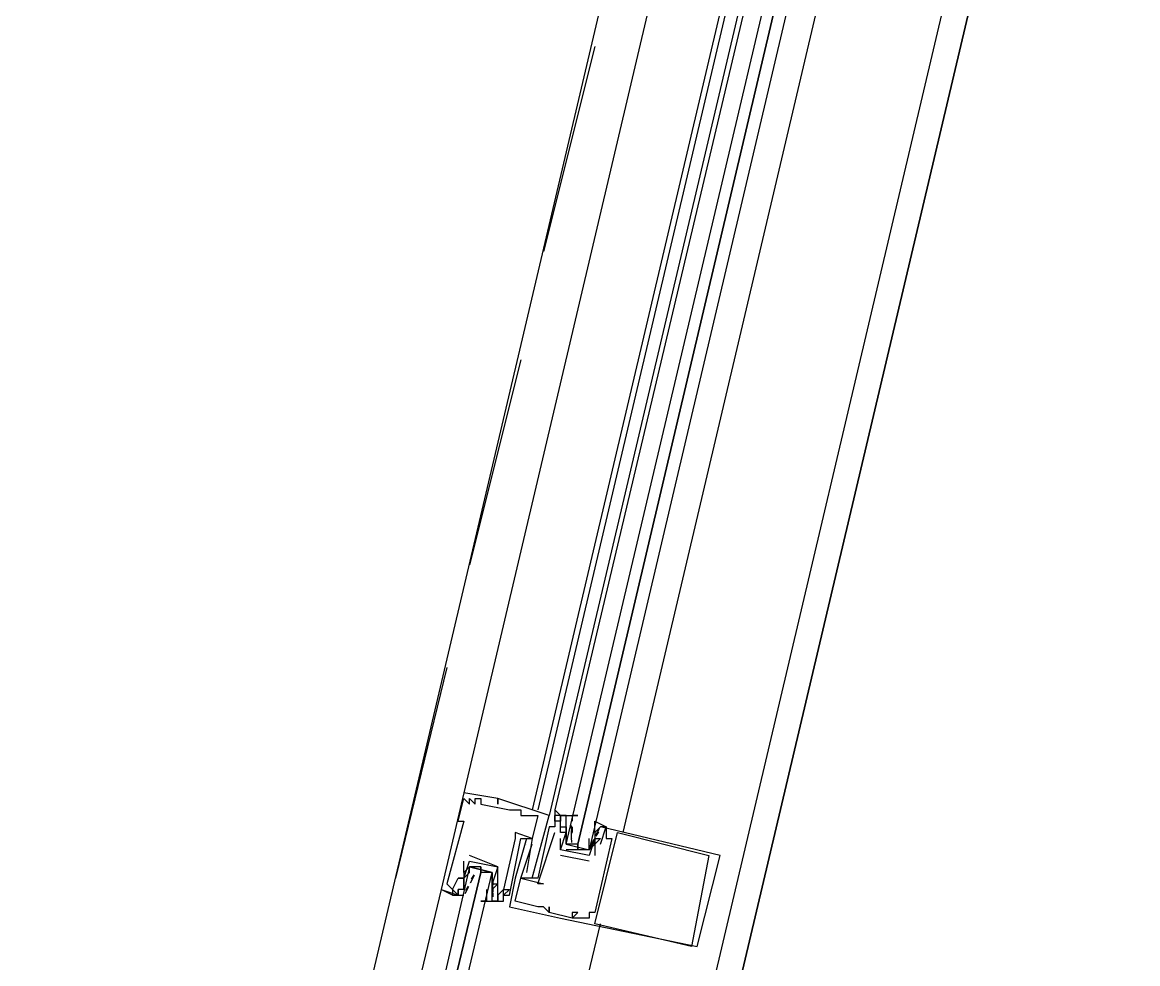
# Model space of a CAD drawing. Header units: feet. Extents: x -84 to 198, y -22 to 181.
# Drawn here: x 117.486 to 120.098, y 79.831 to 82.034 of the extents above; entities that cross this region are included whole.
import ezdxf

# ---------------------------------------------------------------- set-up
doc = ezdxf.new("R2010")
doc.units = ezdxf.units.FT
doc.layers.add('A-LINEA', color=7, linetype='CONTINUOUS')

msp = doc.modelspace()

# ---------------------------------------------------------------- linework, layer by layer
at = {"layer": 'A-LINEA'}
for p, q in [((121.84, 91.1111), (114.56, 60.2978)), ((117.56, 76.6311), (119.2133, 83.6578)), ((118.32, 76.4578), (119.9733, 83.4711)), ((119.2267, 83.2311), (118.52, 80.2311)), ((119.3867, 83.1911), (118.68, 80.1911)), ((119.4, 83.1911), (118.6933, 80.1911)), ((119.4267, 83.1778), (118.72, 80.1778)), ((119.44, 83.1778), (118.7333, 80.1911)), ((118.8933, 80.1378), (119.6, 83.1378)), ((118.8267, 81.9778), (118.7067, 81.4978)), ((118.6533, 81.2444), (118.5333, 80.7644)), ((118.48, 80.5244), (118.36, 80.0311)), ((118.52, 80.2311), (118.52, 80.2311)), ((118.52, 80.2178), (118.52, 80.2178)), ((118.5333, 80.2178), (118.5333, 80.2178)), ((118.5467, 80.2178), (118.5467, 80.2178)), ((118.56, 80.2178), (118.56, 80.2178)), ((118.6, 80.2178), (118.6, 80.2178)), ((118.6, 80.2178), (118.6, 80.2178)), ((118.5333, 80.2044), (118.5333, 80.2044)), ((118.5467, 80.2044), (118.5467, 80.2044)), ((118.56, 80.2044), (118.56, 80.2044)), ((118.6, 80.2044), (118.6, 80.2044)), ((118.6267, 80.1911), (118.6267, 80.1911)), ((118.64, 80.1911), (118.64, 80.1911)), ((118.6533, 80.1911), (118.6533, 80.1911)), ((118.7333, 80.1911), (118.7333, 80.1778)), ((118.7333, 80.1911), (118.7333, 80.1778)), ((118.7333, 80.1911), (118.7333, 80.1778)), ((118.5067, 80.1644), (118.5067, 80.1644)), ((118.52, 80.1644), (118.52, 80.1644)), ((118.6533, 80.1778), (118.6533, 80.1778)), ((118.6933, 80.1778), (118.6933, 80.1778)), ((118.72, 80.1778), (118.72, 80.1778)), ((118.7333, 80.1778), (118.7333, 80.1778)), ((118.7333, 80.1778), (118.7333, 80.1778)), ((118.7333, 80.1644), (118.7333, 80.1644)), ((118.7333, 80.1644), (118.7333, 80.1644)), ((118.7333, 80.1644), (118.7333, 80.1644)), ((118.7467, 80.1778), (118.7467, 80.1778)), ((118.7467, 80.1644), (118.7467, 80.1644)), ((118.7467, 80.1644), (118.7467, 80.1644)), ((118.76, 80.1778), (118.76, 80.1778)), ((118.76, 80.1644), (118.76, 80.1644)), ((118.7733, 80.1644), (118.7733, 80.1644)), ((118.72, 80.1511), (118.72, 80.1511)), ((118.7333, 80.1511), (118.7333, 80.1511)), ((118.7333, 80.1511), (118.7333, 80.1511)), ((118.7467, 80.1511), (118.7467, 80.1511)), ((118.76, 80.1511), (118.76, 80.1511)), ((118.76, 80.1511), (118.76, 80.1511)), ((118.7725, 80.1222), (118.7719, 80.1426)), ((118.7732, 80.1413), (118.7722, 80.1532)), ((118.7726, 80.136), (118.7723, 80.1543)), ((118.7733, 80.1511), (118.7733, 80.1511)), ((118.7733, 80.1511), (118.7733, 80.1378)), ((118.8267, 80.1511), (118.8267, 80.1511)), ((118.8267, 80.1378), (118.8267, 80.1511)), ((118.8369, 80.147), (118.8285, 80.1308)), ((118.8351, 80.14), (118.8289, 80.1298)), ((118.84, 80.1511), (118.84, 80.1511)), ((118.8533, 80.1511), (118.8533, 80.1511)), ((118.64, 80.1378), (118.64, 80.1378)), ((118.64, 80.1244), (118.64, 80.1244)), ((118.6533, 80.1244), (118.6533, 80.1244)), ((118.6667, 80.1244), (118.6667, 80.1244)), ((118.68, 80.1244), (118.68, 80.1244)), ((118.68, 80.1244), (118.68, 80.1244)), ((118.7333, 80.1378), (118.7333, 80.1378)), ((118.7467, 80.1378), (118.7467, 80.1378)), ((118.7467, 80.1378), (118.7467, 80.1378)), ((118.7467, 80.1244), (118.7467, 80.1244)), ((118.76, 80.1378), (118.76, 80.1378)), ((118.76, 80.1378), (118.76, 80.1378)), ((118.7732, 80.1147), (118.7722, 80.1265)), ((118.7733, 80.1244), (118.7733, 80.1244)), ((118.8133, 80.1378), (118.8133, 80.1378)), ((118.8247, 80.1216), (118.815, 80.1036)), ((118.8218, 80.1133), (118.8156, 80.1032)), ((118.8267, 80.1378), (118.8267, 80.1378)), ((118.8267, 80.1244), (118.8267, 80.1244)), ((118.8267, 80.1244), (118.8267, 80.1244)), ((118.8267, 80.1244), (118.8267, 80.1244)), ((118.84, 80.1244), (118.84, 80.1244)), ((118.8533, 80.1244), (118.8533, 80.1244)), ((118.8667, 80.1244), (118.8667, 80.1244)), ((118.88, 80.1378), (118.88, 80.1378)), ((118.6667, 80.1111), (118.6667, 80.1111)), ((118.68, 80.1111), (118.68, 80.1111)), ((118.7467, 80.0978), (118.7467, 80.0978)), ((118.7467, 80.0978), (118.7467, 80.0978)), ((118.7867, 80.1111), (118.7867, 80.0978)), ((118.8133, 80.1111), (118.8133, 80.1111)), ((118.8267, 80.1111), (118.8267, 80.1111)), ((118.8267, 80.1111), (118.8267, 80.1111)), ((118.84, 80.1111), (118.84, 80.1111)), ((118.52, 80.0444), (118.52, 80.0711)), ((118.52, 80.0711), (118.52, 80.0711)), ((118.5333, 80.0844), (118.5333, 80.0844)), ((118.5333, 80.0711), (118.5333, 80.0711)), ((118.5333, 80.0711), (118.5333, 80.0711)), ((118.8133, 80.0711), (118.7467, 80.0844)), ((118.7467, 80.0844), (118.7467, 80.0844)), ((118.8133, 80.0844), (118.8133, 80.0844)), ((118.8133, 80.0844), (118.8133, 80.0844)), ((118.8133, 80.0711), (118.8133, 80.0711)), ((118.8267, 80.0844), (118.8267, 80.0844)), ((119.0933, 80.0844), (119.0933, 80.0844)), ((119.12, 80.0844), (119.12, 80.0844)), ((118.52, 80.0444), (118.52, 80.0444)), ((118.5333, 80.0444), (118.5333, 80.0444)), ((118.5353, 80.0206), (118.545, 80.0386)), ((118.5382, 80.0289), (118.5444, 80.0391)), ((118.56, 80.0578), (118.56, 80.0444)), ((118.6, 80.0578), (118.6, 80.0578)), ((118.6, 80.0578), (118.6, 80.0578)), ((118.6667, 80.0444), (118.6667, 80.0444)), ((118.68, 80.0444), (118.68, 80.0444)), ((118.48, 80.0178), (118.48, 80.0178)), ((118.5067, 80.0311), (118.5067, 80.0311)), ((118.5067, 80.0311), (118.5067, 80.0311)), ((118.52, 80.0311), (118.52, 80.0311)), ((118.52, 80.0311), (118.52, 80.0311)), ((118.52, 80.0178), (118.52, 80.0178)), ((118.52, 80.0044), (118.52, 80.0178)), ((118.5231, 79.9952), (118.5315, 80.0115)), ((118.5249, 80.0022), (118.5311, 80.0124)), ((118.5333, 80.0178), (118.5333, 80.0178)), ((118.5733, 80.0311), (118.5733, 80.0311)), ((118.5867, 80.0178), (118.5867, 80.0178)), ((118.5868, 80.0276), (118.5878, 80.0157)), ((118.5875, 80.02), (118.5881, 79.9996)), ((118.6, 80.0178), (118.6, 80.0178)), ((118.6, 80.0178), (118.6, 80.0178)), ((118.64, 80.0311), (118.64, 80.0311)), ((118.6533, 80.0311), (118.6533, 80.0311)), ((118.6533, 80.0311), (118.6533, 80.0311)), ((118.68, 80.0311), (118.68, 80.0311)), ((118.6933, 80.0311), (118.6933, 80.0311)), ((118.6933, 80.0178), (118.6933, 80.0178)), ((118.7067, 80.0178), (118.7067, 80.0178)), ((118.4667, 80.0044), (118.4667, 80.0044)), ((118.4933, 80.0044), (118.4933, 80.0044)), ((118.5067, 80.0044), (118.5067, 80.0044)), ((118.5067, 79.9911), (118.5067, 79.9911)), ((118.52, 80.0044), (118.52, 80.0044)), ((118.52, 80.0044), (118.52, 80.0044)), ((118.5733, 80.0044), (118.5733, 79.9911)), ((118.5733, 80.0044), (118.5733, 80.0044)), ((118.5733, 79.9911), (118.5733, 79.9911)), ((118.5867, 80.0044), (118.5867, 80.0044)), ((118.5868, 80.0009), (118.5878, 79.989)), ((118.5874, 80.0062), (118.5877, 79.9879)), ((118.6, 79.9911), (118.6, 79.9911)), ((118.6133, 80.0044), (118.6133, 80.0044)), ((118.6133, 80.0044), (118.6133, 80.0044)), ((118.6133, 79.9911), (118.6133, 79.9911)), ((118.6267, 80.0044), (118.6267, 80.0044)), ((118.6267, 79.9911), (118.6267, 79.9911)), ((118.5867, 79.9778), (118.5867, 79.9778)), ((118.6, 79.9778), (118.6, 79.9778)), ((118.6133, 79.9778), (118.6133, 79.9778)), ((118.6267, 79.9644), (118.6267, 79.9644)), ((118.64, 79.9778), (118.64, 79.9778)), ((118.6933, 79.9644), (118.6933, 79.9644)), ((118.7067, 79.9644), (118.7067, 79.9644)), ((118.72, 79.9644), (118.72, 79.9644)), ((118.72, 79.9511), (118.72, 79.9511)), ((118.72, 79.9511), (118.72, 79.9511)), ((118.7467, 79.9378), (118.7467, 79.9378)), ((118.7733, 79.9511), (118.7733, 79.9511)), ((118.7733, 79.9378), (118.7733, 79.9378)), ((118.7733, 79.9378), (118.7733, 79.9378)), ((118.7867, 79.9511), (118.7867, 79.9511)), ((118.8, 79.9378), (118.8, 79.9378)), ((118.8133, 79.9511), (118.8133, 79.9511)), ((118.8133, 79.9378), (118.8133, 79.9378)), ((118.8267, 79.9511), (118.8267, 79.9511)), ((118.8267, 79.9244), (118.8267, 79.9244)), ((119.0533, 79.8711), (119.0533, 79.8711)), ((119.0667, 79.8711), (119.0667, 79.8711))]:
    msp.add_line(p, q, dxfattribs=at)
for points in [[(135.8933, 108.7111), (131.36, 89.5511), (124.5867, 91.1511), (124.44, 90.4978), (121.84, 91.1111), (121.3333, 88.9644), (118.2, 75.6978), (129.9467, 72.9244)], [(119.5333, 83.1511), (118.8133, 80.0978), (118.8, 80.0978), (118.7867, 80.0978), (118.7867, 80.1111), (119.5067, 83.1644), (118.7867, 80.1111), (118.7733, 80.1111), (118.76, 80.1111), (119.48, 83.1644)], [(118.52, 80.2311), (118.4667, 80.0044), (118.5067, 79.9911), (118.5067, 80.0044)], [(118.5067, 80.1644), (118.52, 80.2178), (118.5333, 80.2044), (118.5333, 80.2178), (118.5467, 80.2044), (118.5467, 80.2178), (118.56, 80.2178), (118.56, 80.2044), (118.6267, 80.1911), (118.64, 80.1911), (118.6533, 80.1911), (118.6533, 80.1778), (118.6933, 80.1778), (118.68, 80.1244), (118.64, 80.1378), (118.64, 80.1244), (118.6133, 80.0044), (118.6133, 80.0044), (118.6, 79.9911), (118.6, 79.9778), (118.6, 80.0178), (118.6, 80.0178), (118.6, 80.0578), (118.6, 80.0578), (118.5333, 80.0844)], [(118.68, 80.0311), (118.72, 80.1778), (118.6, 80.2178), (118.6, 80.2044), (118.6, 80.2178), (118.52, 80.2311)], [(118.7333, 80.1911), (118.7467, 80.1778), (118.7467, 80.1778)], [(118.7333, 80.1911), (118.7467, 80.1778), (118.7467, 80.1778)], [(118.7333, 80.1911), (118.7467, 80.1778), (118.7467, 80.1778)], [(118.5067, 80.1644), (118.52, 80.1644), (118.48, 80.0178), (118.4933, 80.0044), (118.5067, 80.0311), (118.5067, 80.0311)], [(118.76, 80.1644), (118.76, 80.1778), (118.7333, 80.1778), (118.7333, 80.1644), (118.7333, 80.1778), (118.7333, 80.1644), (118.7333, 80.1511), (118.72, 80.1511), (118.6933, 80.0311), (118.6533, 80.0311), (118.68, 80.1111)], [(118.7467, 80.1378), (118.7467, 80.1378), (118.7467, 80.1644), (118.7467, 80.1778), (118.7467, 80.1644), (118.7333, 80.1644), (118.7333, 80.1511), (118.7333, 80.1511)], [(118.76, 80.1111), (118.76, 80.1378), (118.76, 80.1644), (118.76, 80.1778), (118.7467, 80.1778), (118.7867, 80.1778), (118.7733, 80.1778), (118.7733, 80.1644)], [(118.8267, 80.1511), (118.8267, 80.1644), (118.8533, 80.1511), (118.84, 80.1511), (118.8267, 80.1378), (118.8267, 80.1244), (118.8267, 80.1111), (118.8133, 80.0978), (118.76, 80.0978)], [(118.6667, 80.1244), (118.64, 80.0311), (118.6267, 79.9644), (118.7467, 79.9378), (119.0667, 79.8711), (119.12, 80.0844), (118.84, 80.1511)], [(118.84, 80.1111), (118.8533, 80.1511), (118.8533, 80.1244), (118.8667, 80.1244), (118.8267, 79.9511), (118.8133, 79.9511), (118.8133, 79.9378), (118.8, 79.9378), (118.7733, 79.9378), (118.7867, 79.9511), (118.7733, 79.9511), (118.7733, 79.9378), (118.72, 79.9511), (118.72, 79.9644), (118.72, 79.9511), (118.7067, 79.9644), (118.6933, 79.9644), (118.64, 79.9778), (118.6533, 80.0311), (118.7067, 80.0178), (118.6933, 80.0178), (118.7333, 80.1378)], [(118.8267, 80.1244), (118.8133, 80.0844), (118.7467, 80.0978), (118.76, 80.1378), (118.7467, 80.1378), (118.7467, 80.1511), (118.76, 80.1511), (118.76, 80.1378), (118.76, 80.1511)], [(118.5867, 79.9778), (118.6133, 79.9778), (118.6133, 80.0044), (118.6267, 80.0044), (118.6133, 79.9911), (118.6267, 79.9911), (118.6533, 80.1244), (118.68, 80.1244), (118.6667, 80.0444)], [(118.7467, 80.0978), (118.7467, 80.0978), (118.7467, 80.1244)], [(118.76, 80.1378), (118.76, 80.1244), (118.76, 80.1111), (118.8133, 80.0978), (118.8133, 80.1111), (118.8133, 80.1244)], [(119.0933, 80.0844), (119.0533, 79.8711), (118.8267, 79.9244), (118.88, 80.1378), (119.0933, 80.0844)], [(118.8267, 80.1378), (118.8267, 80.1244), (118.84, 80.1244), (118.8267, 80.1111), (118.8267, 80.1244)], [(118.8267, 80.1111), (118.8267, 80.1111), (118.8267, 80.0844)], [(118.52, 80.0178), (118.52, 80.0311), (118.5067, 80.0311), (118.52, 80.0311), (118.5333, 80.0711), (118.6, 80.0578), (118.5867, 80.0178), (118.6, 80.0178), (118.5867, 80.0044)], [(118.1867, 78.3644), (118.5867, 80.0444), (118.5733, 80.0444), (118.56, 80.0444), (118.16, 78.3778), (118.56, 80.0444), (118.56, 80.0578), (118.5467, 80.0578), (118.5333, 80.0578), (118.1467, 78.3778)], [(118.5733, 79.9911), (118.5733, 79.9778), (118.56, 79.9778), (118.5867, 79.9778), (118.6, 79.9778), (118.5867, 79.9778), (118.5867, 79.9911), (118.5867, 80.0044), (118.5867, 80.0178), (118.5867, 80.0444), (118.5333, 80.0578), (118.52, 80.0444), (118.52, 80.0311), (118.52, 80.0044), (118.5067, 80.0044), (118.5067, 79.9911), (118.4933, 80.0044), (118.4933, 79.9911), (118.52, 79.9911)], [(118.52, 80.0311), (118.5333, 80.0444), (118.5333, 80.0578), (118.5867, 80.0444), (118.5867, 80.0311), (118.5867, 80.0178)], [(118.4933, 80.0044), (118.4933, 79.9911), (118.4667, 80.0044), (118.08, 78.3911)], [(118.4933, 80.0044), (118.4933, 79.9911), (118.4667, 80.0044)], [(118.4933, 80.0044), (118.4933, 79.9911), (118.4667, 80.0044)], [(118.0267, 76.5244), (118.4533, 78.3111), (118.84, 79.9244)]]:
    msp.add_lwpolyline(points, dxfattribs=at)

doc.saveas('drawing.dxf')
